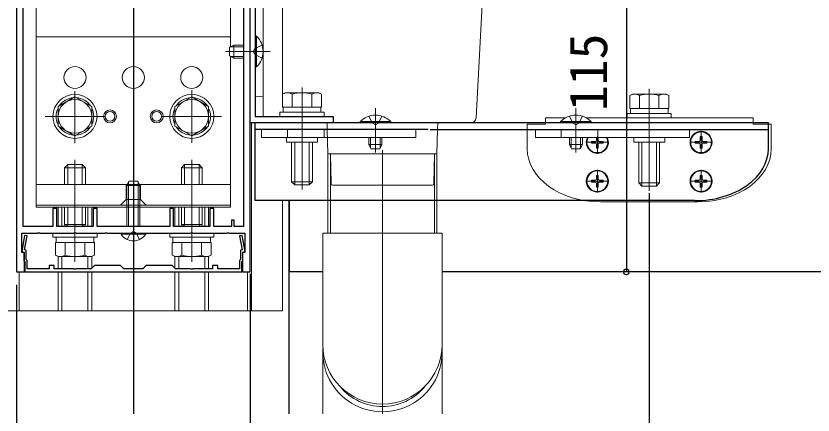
# Model space of a CAD drawing. Units: millimetres, scale not verified. Extents: x -875 to 875, y -1304 to 1298.
# Drawn here: x -675.2 to -368, y -1067.3 to -913.3 of the extents above; entities that cross this region are included whole.
import ezdxf
from ezdxf.enums import TextEntityAlignment as Align

# ---------------------------------------------------------------- set-up
doc = ezdxf.new("R2010")
doc.units = ezdxf.units.MM
doc.header["$LTSCALE"] = 8
for name, color, linetype in [('0-3_YKK_11', 7, 'Continuous'), ('0-4_YKK_12', 2, 'Continuous'), ('0-6_YKK_D', 6, 'Continuous')]:
    doc.layers.add(name, color=color, linetype=linetype)
doc.layers.add('0-5_YKK_13', color=4, linetype='Continuous', lineweight=18)
doc.styles.add('ＭＳ ゴシック', font='')
doc.styles.get('ＭＳ ゴシック').set_extended_font_data('MS Gothic')

msp = doc.modelspace()

# ---------------------------------------------------------------- linework, layer by layer
at = {"layer": '0-3_YKK_11'}
for points in [[(-675, -792.1), (-675, -1012.1), (-672, -1012.1), (-672, -1004.6), (-673, -1004.6), (-673, -997.1), (-666.958, -997.1), (-666.775, -996.98), (-666.225, -996.98), (-666.042, -997.1), (-652.958, -997.1), (-652.775, -996.98), (-652.225, -996.98), (-652.042, -997.1), (-640.958, -997.1), (-640.775, -996.98), (-640.225, -996.98), (-640.042, -997.1), (-607.958, -997.1), (-607.775, -996.98), (-607.225, -996.98), (-607.042, -997.1), (-593.958, -997.1), (-593.775, -996.98), (-593.225, -996.98), (-593.042, -997.1), (-587, -997.1), (-587, -1004.6), (-588, -1004.6), (-588, -1012.1), (-585, -1012.1), (-585, -892.558)], [(-672.5, -994.6), (-672.5, -809.6)], [(-587.5, -909.6), (-587.5, -994.6), (-591.2, -994.6), (-591.2, -992.1), (-592.2, -992.1), (-592.2, -994.6), (-599, -994.6), (-599, -987.6), (-600.5, -987.6), (-600.5, -994.6), (-614.5, -994.6), (-614.5, -987.6), (-616, -987.6), (-616, -994.6), (-644, -994.6), (-644, -987.6)], [(-644, -987.6), (-645.5, -987.6), (-645.5, -994.6), (-659.5, -994.6), (-659.5, -987.6), (-661, -987.6), (-661, -994.6), (-672.5, -994.6)], [(-671.3, -1007.377), (-671.3, -1003.754), (-671.917, -1003.589), (-670.964, -998.187), (-671.949, -998.013), (-673.043, -1004.219), (-672.2, -1004.445), (-672.2, -1007.75), (-671.85, -1008.1), (-671.85, -1012.1)], [(-671.85, -1012.1), (-588.15, -1012.1), (-588.15, -1008.1), (-587.8, -1007.75), (-587.8, -1004.445), (-586.957, -1004.219), (-588.051, -998.013), (-589.036, -998.187), (-588.083, -1003.589), (-588.7, -1003.754), (-588.7, -1007.377), (-589.05, -1007.727), (-589.05, -1010.9), (-597.5, -1010.9), (-597.5, -1009.6), (-599.5, -1009.6), (-599.5, -1010.9), (-607.042, -1010.9), (-607.225, -1011.02), (-607.775, -1011.02), (-607.958, -1010.9), (-613.7, -1010.9), (-615, -1009.6), (-625, -1009.6), (-626.3, -1010.9), (-633.7, -1010.9), (-635, -1009.6), (-645, -1009.6), (-646.3, -1010.9), (-652.042, -1010.9), (-652.225, -1011.02), (-652.775, -1011.02), (-652.958, -1010.9), (-660.5, -1010.9), (-660.5, -1009.6), (-662.5, -1009.6), (-662.5, -1010.9), (-670.95, -1010.9), (-670.95, -1007.727), (-671.3, -1007.377)]]:
    msp.add_lwpolyline(points, dxfattribs=at)
msp.add_lwpolyline([(-585, -954.6), (-585, -908.6), (-583, -908.6), (-583, -952.1), (-553, -952.1), (-553, -954.6)], close=True, dxfattribs=at)
at = {"layer": '0-4_YKK_12'}
for p, q in [((-630, -211.413), (-630, -1066.846)), ((-583, -984.6), (-583, -954.6)), ((-516.382, -957.1), (-583, -957.1)), ((-515.634, -957.1), (-385.25, -957.1)), ((-413.55, -984.6), (-583, -984.6)), ((-570, -1066.846), (-570, -984.6)), ((-570, -984.6), (-570, -1012.1)), ((-557, -1012.1), (-570, -1012.1)), ((10.004, -1012.1), (-511, -1012.1))]:
    msp.add_line(p, q, dxfattribs=at)
msp.add_lwpolyline([(-385.25, -964.6), (-385.25, -954.6), (-583, -954.6)], dxfattribs=at)
msp.add_ellipse((-413.55, -964.6), major_axis=(-28.3, 0), ratio=0.706714, start_param=1.5707963, end_param=3.1415927, dxfattribs=at)
at = {"layer": '0-5_YKK_13'}
for p, q in [((-572.5, -897.1), (-572.5, -943.577)), ((-497.914, -952.705), (-495, -897.1)), ((-592.5, -925.165), (-592.5, -904.3)), ((-580, -904.845), (-580, -952.1)), ((-583, -933), (-583, -921.2)), ((-593, -925.4), (-591.3, -924.6)), ((-587.5, -924.6), (-591.3, -924.6)), ((-577.308, -927.1), (-594.391, -927.1)), ((-593, -928.8), (-593, -925.4)), ((-587.5, -925.254), (-592.69, -925.254)), ((-593, -928.8), (-591.3, -929.6)), ((-587.5, -928.946), (-592.69, -928.946)), ((-582.491, -933), (-583, -933)), ((-652.5, -962.378), (-652.5, -942.313)), ((-607.5, -962.334), (-607.5, -942.024)), ((-571.5, -943), (-572.506, -943.581)), ((-571.5, -943), (-558.5, -943)), ((-565, -940.994), (-565, -980.289)), ((-558.5, -943), (-557.494, -943.581)), ((-431.181, -941.494), (-431.181, -980.789)), ((-580, -944.6), (-583, -944.338)), ((-572.506, -948.5), (-572.506, -943.581)), ((-568.753, -948.5), (-568.753, -943.581)), ((-561.247, -948.5), (-561.247, -943.581)), ((-557.494, -948.5), (-557.494, -943.581)), ((-437.681, -943.5), (-438.686, -944.081)), ((-438.686, -949), (-438.686, -944.081)), ((-437.681, -943.5), (-424.681, -943.5)), ((-434.933, -949), (-434.933, -944.081)), ((-427.428, -949), (-427.428, -944.081)), ((-424.681, -943.5), (-423.675, -944.081)), ((-423.675, -949), (-423.675, -944.081)), ((-572.506, -948.5), (-557.494, -948.5)), ((-572.506, -948.5), (-557.494, -948.5)), ((-572.25, -948.5), (-572.25, -950.5)), ((-572.25, -948.5), (-557.75, -948.5)), ((-569, -948.5), (-561, -948.5)), ((-557.75, -948.5), (-557.75, -950.5)), ((-536.716, -948.908), (-536.716, -965.991)), ((-459.465, -948.908), (-459.465, -965.991)), ((-438.686, -949), (-423.675, -949)), ((-438.686, -949), (-423.675, -949)), ((-438.431, -949), (-438.431, -951)), ((-438.431, -949), (-423.931, -949)), ((-435.181, -949), (-427.181, -949)), ((-423.931, -949), (-423.931, -951)), ((-641, -952.1), (-664, -952.1)), ((-596, -952.1), (-619, -952.1)), ((-572.25, -950.5), (-557.75, -950.5)), ((-438.431, -951), (-423.931, -951)), ((-584.5, -954.6), (-584.5, -1027.1)), ((-580, -954.6), (-502.907, -954.6)), ((-555.277, -957.1), (-555.35, -954.6)), ((-530.816, -954.6), (-542.616, -954.6)), ((-530.816, -954.091), (-530.816, -954.6)), ((-512.65, -954.6), (-512.723, -957.1)), ((-499.911, -954.6), (-502.907, -954.6)), ((-478.181, -964.6), (-478.181, -955.1)), ((-471.181, -955.1), (-478.181, -955.1)), ((-463.398, -952.6), (-471.181, -952.6)), ((-471.181, -955.1), (-471.181, -952.6)), ((-391.181, -954.6), (-471.181, -954.6)), ((-465.365, -954.091), (-465.365, -954.6)), ((-465.365, -954.6), (-453.565, -954.6)), ((-391.181, -952.6), (-455.532, -952.6)), ((-391.181, -955.1), (-391.181, -952.6)), ((-384.181, -955.1), (-391.181, -955.1)), ((-384.181, -964.6), (-384.181, -955.1)), ((-580.556, -957.1), (-580.556, -960.3)), ((-580.556, -957.1), (-521.159, -957.1)), ((-570.657, -957.1), (-570.657, -960.3)), ((-556.515, -957.1), (-556.515, -960.3)), ((-555.277, -957.1), (-555, -966.6)), ((-521.159, -957.1), (-521.159, -960.3)), ((-512.723, -957.1), (-513, -966.6)), ((-475.021, -957.1), (-475.021, -960.3)), ((-415.624, -957.1), (-475.021, -957.1)), ((-465.122, -957.1), (-465.122, -960.3)), ((-450.98, -957.1), (-450.98, -960.3)), ((-415.624, -957.1), (-415.624, -960.3)), ((-411.181, -966.5), (-411.181, -957.7)), ((-580.556, -960.3), (-521.159, -960.3)), ((-571, -960.3), (-571, -962.1)), ((-559, -960.3), (-559, -962.1)), ((-539.216, -960.3), (-539.216, -962.9)), ((-538.561, -960.3), (-538.561, -964.29)), ((-534.87, -960.3), (-534.87, -964.29)), ((-415.624, -960.3), (-475.021, -960.3)), ((-461.311, -960.3), (-461.311, -964.29)), ((-457.619, -960.3), (-457.619, -964.29)), ((-456.965, -960.3), (-456.965, -962.9)), ((-451.531, -960.3), (-451.531, -961.25)), ((-451.181, -966.5), (-451.181, -959.704)), ((-450.831, -960.3), (-450.831, -961.25)), ((-437.181, -960.3), (-437.181, -962.1)), ((-425.181, -960.3), (-425.181, -962.1)), ((-411.531, -959.85), (-410.831, -959.85)), ((-411.531, -959.85), (-411.531, -961.25)), ((-410.831, -959.85), (-410.831, -961.25)), ((-571, -962.1), (-559, -962.1)), ((-569, -977.3), (-569, -962.1)), ((-567.8, -978.5), (-567.8, -962.1)), ((-562.2, -978.5), (-562.2, -962.1)), ((-561, -962.1), (-561, -977.3)), ((-538.416, -964.6), (-539.216, -962.9)), ((-535.016, -964.6), (-538.416, -964.6)), ((-535.016, -964.6), (-534.216, -962.9)), ((-461.165, -964.6), (-461.965, -962.9)), ((-461.165, -964.6), (-457.765, -964.6)), ((-457.765, -964.6), (-456.965, -962.9)), ((-455.581, -962.1), (-446.781, -962.1)), ((-453.431, -961.75), (-453.431, -962.45)), ((-453.431, -961.75), (-452.031, -961.75)), ((-453.431, -962.45), (-452.031, -962.45)), ((-451.531, -962.95), (-451.531, -964.35)), ((-451.531, -964.35), (-450.831, -964.35)), ((-450.831, -962.95), (-450.831, -964.35)), ((-450.331, -961.75), (-448.931, -961.75)), ((-450.331, -962.45), (-448.931, -962.45)), ((-448.931, -961.75), (-448.931, -962.45)), ((-425.181, -962.1), (-437.181, -962.1)), ((-435.181, -977.8), (-435.181, -962.1)), ((-433.981, -979), (-433.981, -962.1)), ((-428.381, -979), (-428.381, -962.1)), ((-427.181, -962.1), (-427.181, -977.8)), ((-415.581, -962.1), (-406.781, -962.1)), ((-413.431, -961.75), (-413.431, -962.45)), ((-413.431, -961.75), (-412.031, -961.75)), ((-413.431, -962.45), (-412.031, -962.45)), ((-411.531, -962.95), (-411.531, -964.35)), ((-411.531, -964.35), (-410.831, -964.35)), ((-410.831, -962.95), (-410.831, -964.35)), ((-410.331, -961.75), (-408.931, -961.75)), ((-410.331, -962.45), (-408.931, -962.45)), ((-408.931, -961.75), (-408.931, -962.45)), ((-513, -966.6), (-555, -966.6)), ((-555, -966.6), (-513, -966.6)), ((-555, -966.6), (-555, -984.6)), ((-553.799, -978.109), (-554, -966.6)), ((-554, -966.6), (-554, -997.1)), ((-534, -1066.846), (-534, -965.097)), ((-514, -966.6), (-514.201, -978.109)), ((-514, -966.6), (-514, -997.1)), ((-513, -966.6), (-513, -984.6)), ((-655.3, -970.7), (-656.5, -971.9)), ((-655.3, -970.7), (-649.7, -970.7)), ((-655.3, -970.7), (-655.3, -978.4)), ((-652.5, -1008.206), (-652.5, -968.911)), ((-649.7, -970.7), (-648.5, -971.9)), ((-649.7, -970.7), (-649.7, -978.4)), ((-610.3, -970.7), (-611.5, -971.9)), ((-610.3, -970.7), (-604.7, -970.7)), ((-610.3, -970.7), (-610.3, -978.4)), ((-607.5, -1008.206), (-607.5, -968.911)), ((-604.7, -970.7), (-603.5, -971.9)), ((-604.7, -970.7), (-604.7, -978.4)), ((-656.5, -978.4), (-656.5, -971.9)), ((-656.5, -971.9), (-648.5, -971.9)), ((-648.5, -971.9), (-648.5, -978.4)), ((-611.5, -978.4), (-611.5, -971.9)), ((-611.5, -971.9), (-603.5, -971.9)), ((-603.5, -971.9), (-603.5, -978.4)), ((-451.181, -981.5), (-451.181, -972.7)), ((-411.181, -981.5), (-411.181, -972.7)), ((-630, -1001.267), (-630, -975.337)), ((-453.431, -976.75), (-453.431, -977.45)), ((-453.431, -976.75), (-452.031, -976.75)), ((-451.531, -974.85), (-450.831, -974.85)), ((-451.531, -974.85), (-451.531, -976.25)), ((-450.831, -974.85), (-450.831, -976.25)), ((-450.331, -976.75), (-448.931, -976.75)), ((-448.931, -976.75), (-448.931, -977.45)), ((-413.431, -976.75), (-413.431, -977.45)), ((-413.431, -976.75), (-412.031, -976.75)), ((-411.531, -974.85), (-410.831, -974.85)), ((-411.531, -974.85), (-411.531, -976.25)), ((-410.831, -974.85), (-410.831, -976.25)), ((-410.331, -976.75), (-408.931, -976.75)), ((-408.931, -976.75), (-408.931, -977.45)), ((-667.5, -978.4), (-592.5, -978.4)), ((-632.75, -978.4), (-632.75, -984.15)), ((-631.7, -977.1), (-632.5, -978.8)), ((-627.5, -978.8), (-632.5, -978.8)), ((-632.5, -987.1), (-632.5, -978.8)), ((-631.846, -987.1), (-631.846, -977.41)), ((-628.3, -977.1), (-631.7, -977.1)), ((-628.3, -977.1), (-627.5, -978.8)), ((-628.154, -987.1), (-628.154, -977.41)), ((-627.5, -987.1), (-627.5, -978.8)), ((-627.25, -978.4), (-627.25, -984.15)), ((-567.8, -978.5), (-569, -977.3)), ((-561, -977.3), (-569, -977.3)), ((-562.2, -978.5), (-567.8, -978.5)), ((-562.2, -978.5), (-561, -977.3)), ((-553.299, -978.6), (-514.701, -978.6)), ((-455.581, -977.1), (-446.781, -977.1)), ((-453.431, -977.45), (-452.031, -977.45)), ((-451.531, -977.95), (-451.531, -979.35)), ((-451.531, -979.35), (-450.831, -979.35)), ((-450.831, -977.95), (-450.831, -979.35)), ((-450.331, -977.45), (-448.931, -977.45)), ((-433.981, -979), (-435.181, -977.8)), ((-427.181, -977.8), (-435.181, -977.8)), ((-428.381, -979), (-433.981, -979)), ((-428.381, -979), (-427.181, -977.8)), ((-415.581, -977.1), (-406.781, -977.1)), ((-413.431, -977.45), (-412.031, -977.45)), ((-411.531, -977.95), (-411.531, -979.35)), ((-411.531, -979.35), (-410.831, -979.35)), ((-410.831, -977.95), (-410.831, -979.35)), ((-410.331, -977.45), (-408.931, -977.45)), ((-635, -986.4), (-632.75, -984.15)), ((-632.75, -984.15), (-627.25, -984.15)), ((-625, -986.4), (-627.25, -984.15)), ((-572.5, -984.6), (-572.5, -1027.1)), ((-555, -984.6), (-555, -997.1)), ((-513, -984.6), (-513, -997.1)), ((-449.881, -985.1), (-412.481, -985.1)), ((-659, -987.1), (-659, -994.6)), ((-657.5, -987.1), (-657.5, -994.6)), ((-656.5, -993.805), (-656.5, -987.1)), ((-655.3, -987.1), (-655.3, -993.805)), ((-648.5, -987.1), (-648.5, -993.805)), ((-647.5, -987.1), (-647.5, -994.6)), ((-646, -987.1), (-646, -994.6)), ((-632.5, -994.6), (-632.5, -987.1)), ((-631.846, -994.6), (-631.846, -987.1)), ((-628.154, -994.6), (-628.154, -987.1)), ((-627.5, -994.6), (-627.5, -987.1)), ((-614, -987.1), (-614, -994.6)), ((-612.5, -987.1), (-612.5, -994.6)), ((-611.5, -993.805), (-611.5, -987.1)), ((-610.3, -987.1), (-610.3, -993.805)), ((-603.5, -987.1), (-603.5, -993.805)), ((-602.5, -987.1), (-602.5, -994.6)), ((-601, -987.1), (-601, -994.6)), ((-648.5, -993.805), (-656.5, -993.805)), ((-656.225, -994.6), (-656.5, -993.805)), ((-655.3, -993.805), (-655.759, -994.6)), ((-648.775, -994.6), (-648.5, -993.805)), ((-603.5, -993.805), (-611.5, -993.805)), ((-611.225, -994.6), (-611.5, -993.805)), ((-610.3, -993.805), (-610.759, -994.6)), ((-603.775, -994.6), (-603.5, -993.805)), ((-625.25, -997.1), (-634.75, -997.1)), ((-625.25, -997.609), (-625.25, -997.1)), ((-660.006, -1000.7), (-660.006, -1005.619)), ((-644.994, -1000.7), (-660.006, -1000.7)), ((-644.994, -1000.7), (-660.006, -1000.7)), ((-659.75, -1000.7), (-659.75, -998.7)), ((-645.25, -998.7), (-659.75, -998.7)), ((-645.25, -1000.7), (-659.75, -1000.7)), ((-648.5, -1000.7), (-656.5, -1000.7)), ((-656.253, -1000.7), (-656.253, -1005.619)), ((-648.747, -1000.7), (-648.747, -1005.619)), ((-645.25, -1000.7), (-645.25, -998.7)), ((-644.994, -1000.7), (-644.994, -1005.619)), ((-615.006, -1000.7), (-615.006, -1005.619)), ((-599.994, -1000.7), (-615.006, -1000.7)), ((-599.994, -1000.7), (-615.006, -1000.7)), ((-614.75, -1000.7), (-614.75, -998.7)), ((-600.25, -998.7), (-614.75, -998.7)), ((-600.25, -1000.7), (-614.75, -1000.7)), ((-603.5, -1000.7), (-611.5, -1000.7)), ((-611.253, -1000.7), (-611.253, -1005.619)), ((-603.747, -1000.7), (-603.747, -1005.619)), ((-600.25, -1000.7), (-600.25, -998.7)), ((-599.994, -1000.7), (-599.994, -1005.619)), ((-659, -1006.2), (-660.006, -1005.619)), ((-646, -1006.2), (-659, -1006.2)), ((-659, -1006.2), (-659, -1010.9)), ((-657.5, -1006.2), (-657.5, -1010.9)), ((-647.5, -1006.2), (-647.5, -1010.9)), ((-646, -1006.2), (-644.994, -1005.619)), ((-646, -1006.2), (-646, -1010.6)), ((-614, -1006.2), (-615.006, -1005.619)), ((-601, -1006.2), (-614, -1006.2)), ((-614, -1006.2), (-614, -1010.6)), ((-612.5, -1006.2), (-612.5, -1010.9)), ((-602.5, -1006.2), (-602.5, -1010.9)), ((-601, -1006.2), (-599.994, -1005.619)), ((-601, -1006.2), (-601, -1010.9)), ((-674, -1012.1), (-674, -1027.1)), ((-659, -1012.1), (-659, -1027.1)), ((-657.5, -1012.1), (-657.5, -1027.1)), ((-647.5, -1012.1), (-647.5, -1027.1)), ((-646, -1012.1), (-646, -1027.1)), ((-614, -1012.1), (-614, -1027.1)), ((-612.5, -1012.1), (-612.5, -1027.1)), ((-602.5, -1012.1), (-602.5, -1027.1)), ((-601, -1012.1), (-601, -1027.1)), ((-586, -1012.1), (-586, -1027.1)), ((-572.5, -1027.1), (-687.5, -1027.1)), ((-557, -1043.082), (-557, -1066.846)), ((-511, -1043.082), (-511, -1066.846))]:
    msp.add_line(p, q, dxfattribs=at)
for points in [[(-592.5, -845.087), (-592.5, -817.1), (-667.5, -817.1), (-667.5, -987.1)], [(-667.5, -921.4), (-667.5, -986.4), (-592.5, -986.4), (-592.5, -929.035)], [(-592.5, -925.165), (-592.5, -921.4), (-667.5, -921.4)], [(-582.491, -933), (-582.491, -921.2), (-583, -921.2)], [(-587.5, -929.6), (-591.3, -929.6), (-591.3, -924.6)], [(-580.389, -924.6), (-583.167, -925.955), (-583.776, -927.1)], [(-580.389, -929.6), (-583.167, -928.245), (-583.776, -927.1)], [(-667.5, -987.1), (-592.5, -987.1), (-592.5, -929.035)], [(-652.5, -959.606), (-659, -955.853), (-659, -948.347), (-652.5, -944.594)], [(-652.5, -959.606), (-646, -955.853), (-646, -948.347), (-652.5, -944.594)], [(-607.5, -959.606), (-614, -955.853), (-614, -948.347), (-607.5, -944.594)], [(-607.5, -959.606), (-601, -955.853), (-601, -948.347), (-607.5, -944.594)], [(-539.216, -951.989), (-537.861, -954.767), (-536.716, -955.376)], [(-534.216, -951.989), (-535.571, -954.767), (-536.716, -955.376)], [(-461.965, -951.989), (-460.61, -954.767), (-459.465, -955.376)], [(-456.965, -951.989), (-458.32, -954.767), (-459.465, -955.376)], [(-530.816, -954.091), (-542.616, -954.091), (-542.616, -954.6)], [(-465.365, -954.091), (-453.565, -954.091), (-453.565, -954.6)], [(-534.216, -960.3), (-534.216, -962.9), (-539.216, -962.9)], [(-461.965, -960.3), (-461.965, -962.9), (-456.965, -962.9)], [(-649.7, -987.1), (-649.7, -993.805), (-649.241, -994.6)], [(-604.7, -987.1), (-604.7, -993.805), (-604.241, -994.6)], [(-625.25, -997.609), (-634.75, -997.609), (-634.75, -997.1)], [(-632.35, -999.6), (-631.145, -997.13), (-630, -996.521)], [(-627.65, -999.6), (-628.855, -997.13), (-630, -996.521)], [(-511, -1040.1), (-511, -997.1), (-557, -997.1), (-557, -1040.1)]]:
    msp.add_lwpolyline(points, dxfattribs=at)
for points in [[(-556.5, -952.1), (-573.5, -952.1), (-573.5, -950.5), (-556.5, -950.5)], [(-422.681, -952.6), (-439.681, -952.6), (-439.681, -951), (-422.681, -951)], [(-661, -997.1), (-644, -997.1), (-644, -998.7), (-661, -998.7)], [(-616, -997.1), (-599, -997.1), (-599, -998.7), (-616, -998.7)]]:
    msp.add_lwpolyline(points, close=True, dxfattribs=at)
for centre, radius in [((-652.5, -937.1), 4.25), ((-630, -937.1), 4.25), ((-607.5, -937.1), 4.25), ((-652.5, -952.1), 8.5), ((-652.5, -952.1), 6.5), ((-607.5, -952.1), 8.5), ((-607.5, -952.1), 6.5), ((-639, -952.1), 2.5), ((-639, -952.1), 1.85), ((-621, -952.1), 2.5), ((-621, -952.1), 1.85), ((-411.181, -962.1), 4.25), ((-411.181, -962.1), 4), ((-451.181, -977.1), 4.25), ((-451.181, -977.1), 4), ((-411.181, -977.1), 4.25), ((-411.181, -977.1), 4)]:
    msp.add_circle(centre, radius, dxfattribs=at)
for centre, radius, start, end in [((-588.232, -927.1), 8.232, 314.2189, 45.7811), ((-570.629, -946.323), 3.323, 55.61575, 124.38425), ((-565, -955.419), 12.419, 72.41205, 107.58795), ((-559.371, -946.323), 3.323, 55.61575, 124.38425), ((-652.5, -952.1), 7.25, 93.70844, 146.29156), ((-652.5, -952.1), 7.25, 33.70844, 86.29156), ((-607.5, -952.1), 7.25, 93.70844, 146.29156), ((-607.5, -952.1), 7.25, 33.70844, 86.29156), ((-436.81, -946.823), 3.323, 55.61575, 124.38425), ((-431.181, -955.919), 12.419, 72.41205, 107.58795), ((-425.552, -946.823), 3.323, 55.61575, 124.38425), ((-652.5, -952.1), 7.25, 153.70844, 206.29156), ((-652.5, -952.1), 7.25, 333.70844, 26.29156), ((-607.5, -952.1), 7.25, 153.70844, 206.29156), ((-607.5, -952.1), 7.25, 333.70844, 26.29156), ((-536.716, -959.832), 8.232, 44.2189, 135.7811), ((-459.465, -959.832), 8.232, 44.2189, 135.7811), ((-499.911, -952.6), 2, 270, 357), ((-652.5, -952.1), 7.25, 213.70844, 266.29156), ((-652.5, -952.1), 7.25, 273.70844, 326.29156), ((-607.5, -952.1), 7.25, 213.70844, 266.29156), ((-607.5, -952.1), 7.25, 273.70844, 326.29156), ((-451.181, -962.1), 4.25, 154.94238, 25.05762), ((-451.181, -962.1), 4, 153.25632, 26.74368), ((-452.031, -961.25), 0.5, 270, 0), ((-450.331, -961.25), 0.5, 180, 270), ((-412.031, -961.25), 0.5, 270, 0), ((-410.331, -961.25), 0.5, 180, 270), ((-452.031, -962.95), 0.5, 0, 90), ((-450.331, -962.95), 0.5, 90, 180), ((-412.031, -962.95), 0.5, 0, 90), ((-410.331, -962.95), 0.5, 90, 180), ((-452.031, -976.25), 0.5, 270, 0), ((-450.331, -976.25), 0.5, 180, 270), ((-412.031, -976.25), 0.5, 270, 0), ((-410.331, -976.25), 0.5, 180, 270), ((-553.299, -978.1), 0.5, 181, 270), ((-514.701, -978.1), 0.5, 270, 359), ((-452.031, -977.95), 0.5, 0, 90), ((-450.331, -977.95), 0.5, 90, 180), ((-412.031, -977.95), 0.5, 0, 90), ((-410.331, -977.95), 0.5, 90, 180), ((-630, -994.326), 5.774, 214.65097, 325.34903), ((-658.129, -1002.877), 3.323, 235.61575, 304.38425), ((-652.5, -993.781), 12.419, 252.41205, 287.58795), ((-646.871, -1002.877), 3.323, 235.61575, 304.38425), ((-613.129, -1002.877), 3.323, 235.61575, 304.38425), ((-607.5, -993.781), 12.419, 252.41205, 287.58795), ((-601.871, -1002.877), 3.323, 235.61575, 304.38425), ((-534, -1040.1), 23, 180, 0), ((-534, -1043.082), 23, 176.28304, 3.71696), ((-534, -1043.082), 21, 219.16894, 320.83106)]:
    msp.add_arc(centre, radius, start, end, dxfattribs=at)
for centre, major_axis, start_param, end_param in [((-449.881, -964.6), (-28.3, 0), 0, 1.5707963), ((-412.481, -964.6), (28.3, 0), 4.712389, 6.2831853)]:
    msp.add_ellipse(centre, major_axis=major_axis, ratio=0.724382, start_param=start_param, end_param=end_param, dxfattribs=at)
at = {"layer": '0-6_YKK_D'}
for p, q in [((-440, -897.1), (-440, -1012.1)), ((-431.181, -981.789), (-431.181, -1147.082)), ((-585, -1012.8), (-585, -1147.082)), ((-585, -1012.8), (-585, -1147.082)), ((-675, -1017.1), (-675, -1227.082))]:
    msp.add_line(p, q, dxfattribs=at)
msp.add_circle((-440, -1012.1), 1.075, dxfattribs=at)

# ---------------------------------------------------------------- texts
at = {"layer": '0-6_YKK_D', "style": 'ＭＳ ゴシック'}
msp.add_text('115', height=14.66, rotation=90, dxfattribs=at).set_placement((-443, -950.07), align=Align.BOTTOM_LEFT)

doc.saveas('drawing.dxf')
